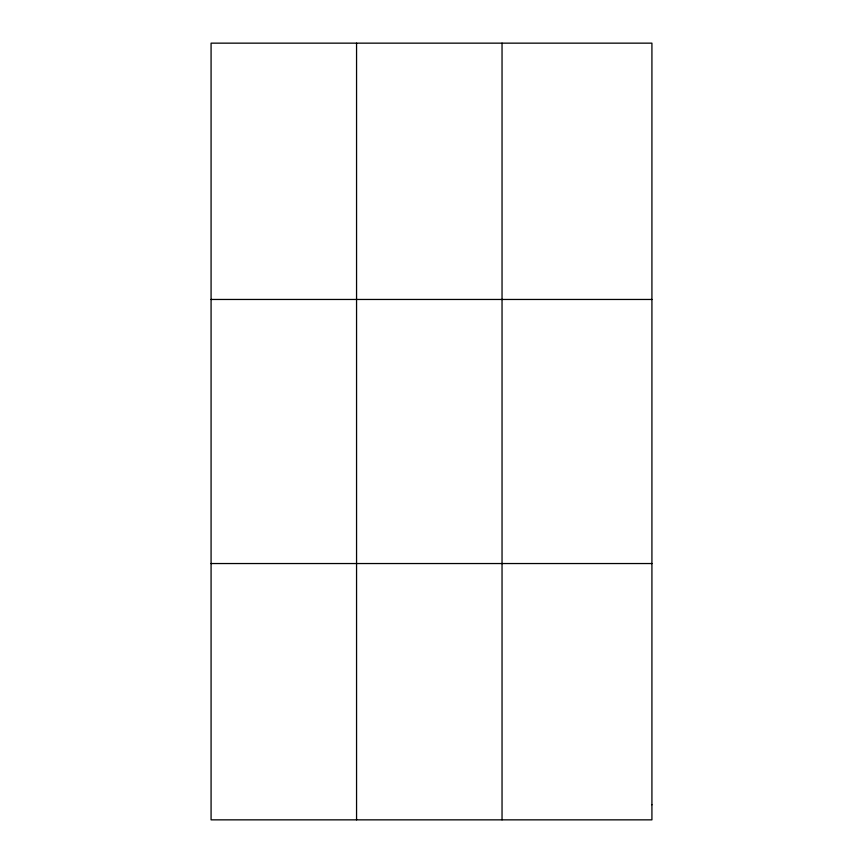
<?xml version="1.0" encoding="UTF-8"?>
<svg xmlns="http://www.w3.org/2000/svg" width="863" height="863" viewBox="0 0 863 863"><rect width="100%" height="100%" fill="white"/><g stroke="black" fill="none" stroke-linecap="round" stroke-linejoin="round"><path stroke-width="1.29" d="M356.559 819.85L356.559 43.15M502.039 819.85L502.039 43.15M211.079 299.461L651.921 299.461M211.079 563.539L651.921 563.539M651.921 804.769L651.921 819.85L211.079 819.85L211.079 43.15L651.921 43.15L651.921 804.769"/></g></svg>
